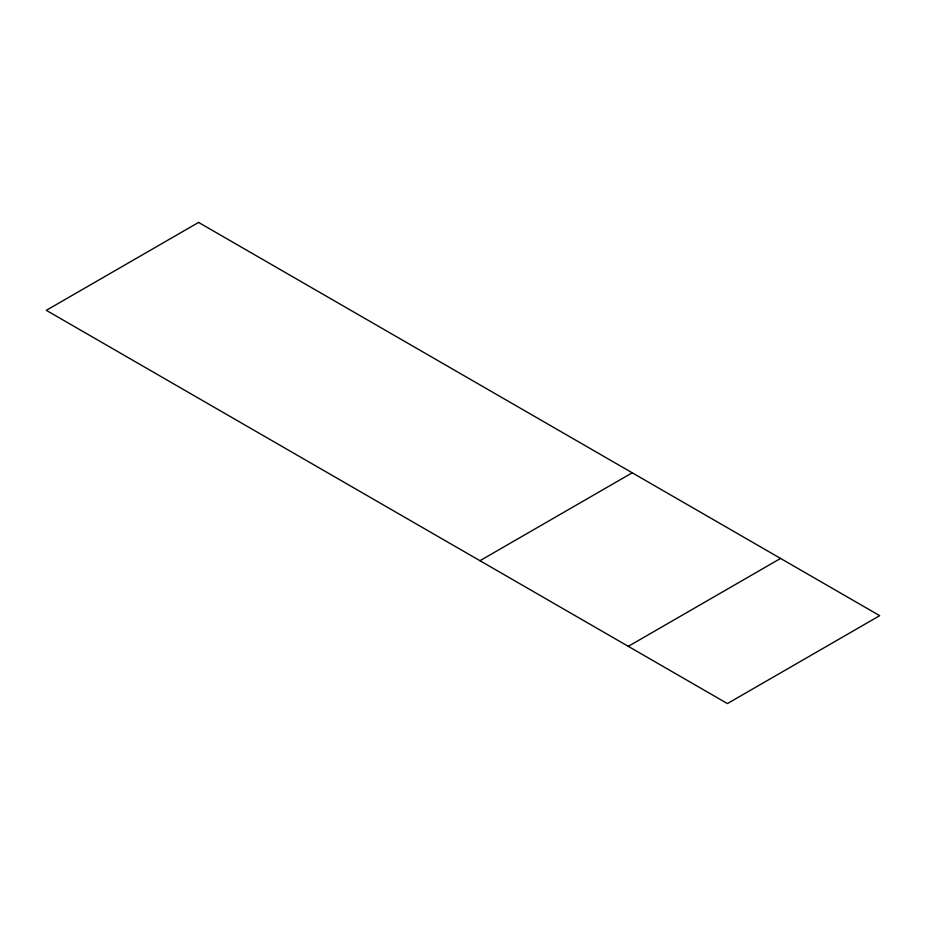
<?xml version="1.0" encoding="UTF-8"?>
<svg xmlns="http://www.w3.org/2000/svg" width="926" height="926" viewBox="0 0 926 926"><rect width="100%" height="100%" fill="white"/><g stroke="black" fill="none" stroke-linecap="round" stroke-linejoin="round"><path stroke-width="1.39" d="M479.957 560.705L632.238 472.792M628.291 646.348L780.572 558.424M198.581 222.425L46.3 310.337L727.419 703.575L879.7 615.663L198.581 222.425"/></g></svg>
